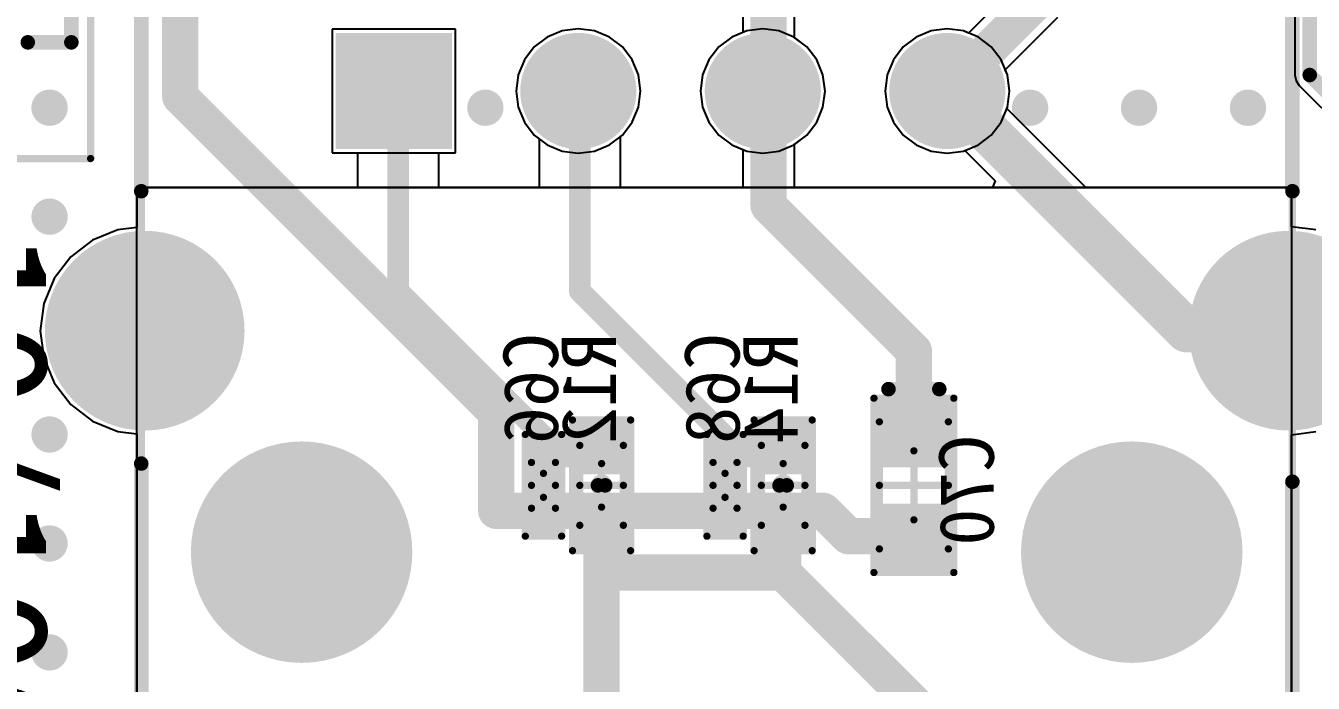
# Model space of a CAD drawing. Header units: millimetres. Extents: x 15 to 120, y 22 to 104.
# Drawn here: x 92.67 to 110.4, y 34.07 to 43.13 of the extents above; entities that cross this region are included whole.
import ezdxf

# ---------------------------------------------------------------- set-up
doc = ezdxf.new("R2010")
doc.units = ezdxf.units.MM
for name, color, linetype in [('BottomLayer', 5, 'Continuous'), ('BottomOverlay', 54, 'Continuous'), ('BottomPaste', 16, 'Continuous'), ('BottomSolder', 6, 'Continuous'), ('Mechanical13', 56, 'Continuous'), ('Mechanical15', 56, 'Continuous'), ('MultiLayer', 9, 'Continuous'), ('TopLayer', 1, 'Continuous'), ('TopOverlay', 2, 'Continuous'), ('TopSolder', 216, 'Continuous')]:
    doc.layers.add(name, color=color, linetype=linetype)

msp = doc.modelspace()

# ---------------------------------------------------------------- linework, layer by layer
at = {"layer": 'BottomLayer'}
for p, q in [((102.5431401, 43.27217406), (102.5431401, 43.03532921999999)), ((103.2568547, 42.96616756), (103.2568547, 43.41998936)), ((98.59000094, 43.0799748), (96.89000433999999, 43.0799748)), ((96.89000433999999, 43.0799748), (96.89000433999999, 41.3799782)), ((98.59000094, 41.3799782), (98.59000094, 43.0799748)), ((100.28000264, 43.08731032), (100.05810824, 43.05809778)), ((100.50189704, 43.05809778), (100.28000264, 43.08731032)), ((105.36000264, 43.08731032), (105.13810824, 43.05809778)), ((105.58189704, 43.05809778), (105.36000264, 43.08731032)), ((99.851337, 42.97244898), (99.67377576, 42.83620338)), ((100.05810824, 43.05809778), (99.851337, 42.97244898)), ((100.70866828, 42.97244898), (100.50189704, 43.05809778)), ((100.88622952, 42.83620338), (100.70866828, 42.97244898)), ((102.391337, 42.97244898), (102.21377576, 42.83620338)), ((102.5431401, 43.03532921999999), (102.391337, 42.97244898)), ((103.42622952, 42.83620338), (103.2568547, 42.96616756)), ((104.931337, 42.97244898), (104.75377576, 42.83620338)), ((105.13810824, 43.05809778), (104.931337, 42.97244898)), ((105.78866828, 42.97244898), (105.58189704, 43.05809778)), ((105.96622952, 42.83620338), (105.78866828, 42.97244898)), ((99.67377576, 42.83620338), (99.53753015999999, 42.65864467999999)), ((101.02247512, 42.65864467999999), (100.88622952, 42.83620338)), ((102.21377576, 42.83620338), (102.07753016, 42.65864467999999)), ((103.56247512, 42.65864467999999), (103.42622952, 42.83620338)), ((104.75377576, 42.83620338), (104.61753016, 42.65864467999999)), ((106.10247512, 42.65864467999999), (105.96622952, 42.83620338)), ((99.53753015999999, 42.65864467999999), (99.45188135999999, 42.4518709)), ((101.10812392, 42.4518709), (101.02247512, 42.65864467999999)), ((102.07753016, 42.65864467999999), (101.99188136, 42.4518709)), ((103.64812392, 42.4518709), (103.56247512, 42.65864467999999)), ((104.61753016, 42.65864467999999), (104.53188136, 42.4518709)), ((106.18812392, 42.4518709), (106.10247512, 42.65864467999999)), ((99.45188135999999, 42.4518709), (99.42266882, 42.2299765)), ((101.13733646, 42.2299765), (101.10812392, 42.4518709)), ((101.99188136, 42.4518709), (101.96266882, 42.2299765)), ((103.67733646, 42.2299765), (103.64812392, 42.4518709)), ((104.53188136, 42.4518709), (104.50266882, 42.2299765)), ((106.21733646, 42.2299765), (106.18812392, 42.4518709)), ((99.42266882, 42.2299765), (99.45188135999999, 42.0080821)), ((101.10812392, 42.0080821), (101.13733646, 42.2299765)), ((101.96266882, 42.2299765), (101.99188136, 42.0080821)), ((103.64812392, 42.0080821), (103.67733646, 42.2299765)), ((104.50266882, 42.2299765), (104.53188136, 42.0080821)), ((106.18812392, 42.0080821), (106.21733646, 42.2299765)), ((99.45188135999999, 42.0080821), (99.53753015999999, 41.80130832)), ((101.02247512, 41.80130832), (101.10812392, 42.0080821)), ((101.99188136, 42.0080821), (102.07753016, 41.80130832)), ((103.56247512, 41.80130832), (103.64812392, 42.0080821)), ((104.53188136, 42.0080821), (104.61753016, 41.80130832)), ((106.17949808, 41.98725664), (106.18812392, 42.0080821)), ((107.2667527, 40.90000202), (106.17949808, 41.98725664)), ((99.53753015999999, 41.80130832), (99.67377576, 41.62374962)), ((100.88622952, 41.62374962), (101.02247512, 41.80130832)), ((102.07753016, 41.80130832), (102.21377576, 41.62374962)), ((103.42622952, 41.62374962), (103.56247512, 41.80130832)), ((104.61753016, 41.80130832), (104.75377576, 41.62374962)), ((99.67377576, 41.62374962), (99.73923409999999, 41.57352112)), ((99.73923409999999, 41.57352112), (99.73923409999999, 40.90000202)), ((100.86078126, 41.6042221), (100.88622952, 41.62374962)), ((100.86078126, 40.90000202), (100.86078126, 41.6042221)), ((102.21377576, 41.62374962), (102.391337, 41.48750402)), ((102.391337, 41.48750402), (102.5431401, 41.42462378)), ((103.2568547, 41.49378544), (103.42622952, 41.62374962)), ((103.2568547, 40.90000202), (103.2568547, 41.49378544)), ((104.75377576, 41.62374962), (104.931337, 41.48750402)), ((104.931337, 41.48750402), (105.13810824, 41.40185521999999)), ((96.89000433999999, 41.3799782), (97.23923402, 41.3799782)), ((97.23923402, 41.3799782), (97.23923402, 40.90000202)), ((98.36078117999999, 40.90000202), (98.36078117999999, 41.3799782)), ((98.36078117999999, 41.3799782), (98.59000094, 41.3799782)), ((102.5431401, 41.42462378), (102.5431401, 40.90000202)), ((105.13810824, 41.40185521999999), (105.36000264, 41.37264268)), ((105.36000264, 41.37264268), (105.58189704, 41.40185521999999)), ((105.58189704, 41.40185521999999), (105.60273266, 41.41048614)), ((105.60273266, 41.41048614), (106.02082936, 40.99239198)), ((106.02082936, 40.99239198), (105.98255918, 40.90000202)), ((97.23923402, 40.90000202), (94.19999956, 40.90000202)), ((94.19999956, 40.90000202), (94.19999956, 40.3527895)), ((99.73923409999999, 40.90000202), (98.36078117999999, 40.90000202)), ((102.5431401, 40.90000202), (100.86078126, 40.90000202)), ((105.98255918, 40.90000202), (103.2568547, 40.90000202)), ((110.10000078, 40.90000202), (107.2667527, 40.90000202)), ((110.10000078, 40.36200716), (110.10000078, 40.90000202)), ((93.93800363999999, 40.31829884), (93.59135459999999, 40.17471264)), ((94.19999956, 40.3527895), (93.93800363999999, 40.31829884)), ((110.43200164, 40.31829884), (110.10000078, 40.36200716)), ((93.59135459999999, 40.17471264), (93.29368183999999, 39.94629806)), ((93.29368183999999, 39.94629806), (93.06526726, 39.6486253)), ((93.06526726, 39.6486253), (92.92168106, 39.30197626)), ((92.92168106, 39.30197626), (92.87270731999999, 38.92997802)), ((92.87270731999999, 38.92997802), (92.92168106, 38.55797978)), ((92.92168106, 38.55797978), (93.06526726, 38.21133074)), ((93.06526726, 38.21133074), (93.29368183999999, 37.91365798)), ((93.29368183999999, 37.91365798), (93.59135459999999, 37.6852434)), ((93.59135459999999, 37.6852434), (93.93800363999999, 37.5416572)), ((93.93800363999999, 37.5416572), (94.19999956, 37.50716654)), ((94.19999956, 37.50716654), (94.19999956, 25.40391922)), ((110.10000078, 37.49794888), (110.43200164, 37.5416572)), ((110.10000078, 25.40391922), (110.10000078, 37.49794888))]:
    msp.add_line(p, q, dxfattribs=at)
for points, const_width in [([(102.8999974, 42.2299765), (102.8999974, 43.41998936)], 0.499999), ([(97.74000772, 42.22997904), (97.8000076, 42.16997916)], 0.2999994), ([(100.28000772, 42.22997904), (100.30000768, 42.20997908)], 0.2999994), ([(102.8999974, 40.65000506), (102.8999974, 42.2299765)], 0.499999), ([(105.36000772, 42.22997904), (108.66002652, 38.92996024)], 0.5999987999999999), ([(97.8000076, 39.47499344), (97.8000076, 42.16997916)], 0.2999994), ([(100.30000768, 39.47499598), (100.30000768, 42.20997908)], 0.2999994), ([(102.8999974, 40.65000506), (104.89999848, 38.65000398)], 0.499999), ([(97.8000076, 39.47499344), (99.80000867999999, 37.47499235999999)], 0.2999994), ([(100.30000768, 39.47499598), (102.30000876, 37.4749949)], 0.2999994), ([(109.79999884, 39.30000013999999), (110.0600034, 39.30000013999999)], 0.499999), ([(109.79999884, 39.30000013999999), (110.11501218, 38.98498679999999)], 0.499999), ([(110.0600034, 39.30000013999999), (113.6500013, 39.30000013999999)], 0.499999), ([(108.66002652, 38.92996024), (110.06002372, 38.92996024)], 0.5999987999999999), ([(110.11501218, 38.98498679999999), (110.69999704, 38.40000194)], 0.499999), ([(104.89999848, 37.49999866), (104.89999848, 38.65000398)], 0.499999), ([(99.80000867999999, 37.14999936), (99.80000867999999, 37.47499235999999)], 0.2999994), ([(102.30000876, 37.14999936), (102.30000876, 37.4749949)], 0.2999994), ([(104.89999848, 37.39999886), (104.89999848, 37.49999866)], 0.499999), ([(99.80000867999999, 37.14999936), (99.95001092, 37.30000159999999)], 0.2999994), ([(99.95001092, 37.30000159999999), (100.600002, 37.30000159999999)], 0.499999), ([(102.30000876, 37.14999936), (102.450011, 37.30000159999999)], 0.2999994), ([(102.450011, 37.30000159999999), (103.10000208, 37.30000159999999)], 0.499999), ([(99.15002776, 36.44997536), (99.80000867999999, 36.44997536)], 0.2999994), ([(101.60000254, 36.44997536), (102.30000876, 36.44997536)], 0.2999994), ([(100.600002, 35.59999991999999), (100.600002, 36.24998084)], 0.499999), ([(103.10000208, 35.59999991999999), (103.10000208, 36.24998084)], 0.499999), ([(104.00000282, 36.10000146), (104.64998374, 36.10000146)], 0.499999), ([(100.600002, 35.59999991999999), (103.10000208, 35.59999991999999)], 0.499999), ([(103.10000208, 35.59999991999999), (106.20002636, 32.49997564)], 0.499999)]:
    msp.add_lwpolyline(points, dxfattribs=dict(at, const_width=const_width))
for points, const_width in [([(99.90500465999999, 42.2299765, 1), (100.65500062, 42.2299765, 1)], 0.7499985), ([(102.44500466, 42.2299765, 1), (103.19500062, 42.2299765, 1)], 0.7499985), ([(104.98500466, 42.2299765, 1), (105.73500062, 42.2299765, 1)], 0.7499985), ([(97.66500914, 42.22997904, 1), (97.8150063, 42.22997904, 1)], 0.1499997), ([(100.20500914, 42.22997904, 1), (100.3550063, 42.22997904, 1)], 0.1499997), ([(102.77499892, 42.2299765, 1), (103.02499588, 42.2299765, 1)], 0.2499995), ([(102.77499892, 42.2299765, 1), (103.02499588, 42.2299765, 1)], 0.2499995), ([(105.21000802, 42.22997904, 1), (105.51000742, 42.22997904, 1)], 0.2999994), ([(92.874973, 41.99998712, 1), (93.12496996, 41.99998712, 1)], 0.2499995), ([(97.72500901999999, 42.16997916, 1), (97.87500618, 42.16997916, 1)], 0.1499997), ([(97.72500901999999, 42.16997916, 1), (97.87500618, 42.16997916, 1)], 0.1499997), ([(98.87497116, 41.99998712, 1), (99.12496811999999, 41.99998712, 1)], 0.2499995), ([(100.2250091, 42.20997908, 1), (100.37500626, 42.20997908, 1)], 0.1499997), ([(100.2250091, 42.20997908, 1), (100.37500626, 42.20997908, 1)], 0.1499997), ([(106.37496886, 41.99998712, 1), (106.62496582, 41.99998712, 1)], 0.2499995), ([(107.8749684, 41.99998712, 1), (108.12496536, 41.99998712, 1)], 0.2499995), ([(109.37496794, 41.99998712, 1), (109.6249649, 41.99998712, 1)], 0.2499995), ([(102.77499892, 40.65000506, 1), (103.02499588, 40.65000506, 1)], 0.2499995), ([(102.77499892, 40.65000506, 1), (103.02499588, 40.65000506, 1)], 0.2499995), ([(92.874973, 40.49998758, 1), (93.12496996, 40.49998758, 1)], 0.2499995), ([(93.6475013, 38.92997802, 1), (94.97250246, 38.92997802, 1)], 1.32499862), ([(109.39750282, 38.92997802, 1), (110.72250398, 38.92997802, 1)], 1.32499862), ([(97.72500901999999, 39.47499344, 1), (97.87500618, 39.47499344, 1)], 0.1499997), ([(97.72500901999999, 39.47499344, 1), (97.87500618, 39.47499344, 1)], 0.1499997), ([(100.2250091, 39.47499598, 1), (100.37500626, 39.47499598, 1)], 0.1499997), ([(100.2250091, 39.47499598, 1), (100.37500626, 39.47499598, 1)], 0.1499997), ([(109.67500036, 39.30000013999999, 1), (109.92499732, 39.30000013999999, 1)], 0.2499995), ([(109.67500036, 39.30000013999999, 1), (109.92499732, 39.30000013999999, 1)], 0.2499995), ([(109.93500492, 39.30000013999999, 1), (110.18500188, 39.30000013999999, 1)], 0.2499995), ([(109.93500492, 39.30000013999999, 1), (110.18500188, 39.30000013999999, 1)], 0.2499995), ([(108.51002682, 38.92996024, 1), (108.81002622, 38.92996024, 1)], 0.2999994), ([(108.51002682, 38.92996024, 1), (108.81002622, 38.92996024, 1)], 0.2999994), ([(109.91002402, 38.92996024, 1), (110.21002342, 38.92996024, 1)], 0.2999994), ([(109.9900137, 38.98498679999999, 1), (110.24001066, 38.98498679999999, 1)], 0.2499995), ([(109.9900137, 38.98498679999999, 1), (110.24001066, 38.98498679999999, 1)], 0.2499995), ([(104.775, 38.65000398, 1), (105.02499696, 38.65000398, 1)], 0.2499995), ([(104.775, 38.65000398, 1), (105.02499696, 38.65000398, 1)], 0.2499995), ([(92.874973, 37.4999885, 1), (93.12496996, 37.4999885, 1)], 0.2499995), ([(99.72501009999999, 37.47499235999999, 1), (99.87500725999999, 37.47499235999999, 1)], 0.1499997), ([(99.72501009999999, 37.47499235999999, 1), (99.87500725999999, 37.47499235999999, 1)], 0.1499997), ([(102.22501018, 37.4749949, 1), (102.37500734, 37.4749949, 1)], 0.1499997), ([(102.22501018, 37.4749949, 1), (102.37500734, 37.4749949, 1)], 0.1499997), ([(104.775, 37.49999866, 1), (105.02499696, 37.49999866, 1)], 0.2499995), ([(104.775, 37.49999866, 1), (105.02499696, 37.49999866, 1)], 0.2499995), ([(104.775, 37.39999886, 1), (105.02499696, 37.39999886, 1)], 0.2499995), ([(99.82501244, 37.30000159999999, 1), (100.0750094, 37.30000159999999, 1)], 0.2499995), ([(99.87501234, 37.30000159999999, 1), (100.0250095, 37.30000159999999, 1)], 0.1499997), ([(100.47500352, 37.30000159999999, 1), (100.72500048, 37.30000159999999, 1)], 0.2499995), ([(102.32501252, 37.30000159999999, 1), (102.57500948, 37.30000159999999, 1)], 0.2499995), ([(102.37501242, 37.30000159999999, 1), (102.52500958, 37.30000159999999, 1)], 0.1499997), ([(102.9750036, 37.30000159999999, 1), (103.22500056, 37.30000159999999, 1)], 0.2499995), ([(95.73250347999999, 35.8799765, 1), (97.20750179999999, 35.8799765, 1)], 1.47499832), ([(99.72501009999999, 37.14999936, 1), (99.87500725999999, 37.14999936, 1)], 0.1499997), ([(99.72501009999999, 37.14999936, 1), (99.87500725999999, 37.14999936, 1)], 0.1499997), ([(102.22501018, 37.14999936, 1), (102.37500734, 37.14999936, 1)], 0.1499997), ([(102.22501018, 37.14999936, 1), (102.37500734, 37.14999936, 1)], 0.1499997), ([(107.16250348, 35.8799765, 1), (108.6375018, 35.8799765, 1)], 1.47499832), ([(99.02502928, 36.44997536, 1), (99.27502623999999, 36.44997536, 1)], 0.2499995), ([(101.47500406, 36.44997536, 1), (101.72500102, 36.44997536, 1)], 0.2499995), ([(99.07502918, 36.44997536, 1), (99.22502634, 36.44997536, 1)], 0.1499997), ([(99.72501009999999, 36.44997536, 1), (99.87500725999999, 36.44997536, 1)], 0.1499997), ([(101.52500396, 36.44997536, 1), (101.67500112, 36.44997536, 1)], 0.1499997), ([(102.22501018, 36.44997536, 1), (102.37500734, 36.44997536, 1)], 0.1499997), ([(100.47500352, 36.24998084, 1), (100.72500048, 36.24998084, 1)], 0.2499995), ([(102.9750036, 36.24998084, 1), (103.22500056, 36.24998084, 1)], 0.2499995), ([(103.87500434, 36.10000146, 1), (104.1250013, 36.10000146, 1)], 0.2499995), ([(103.87500434, 36.10000146, 1), (104.1250013, 36.10000146, 1)], 0.2499995), ([(104.52498526, 36.10000146, 1), (104.77498222, 36.10000146, 1)], 0.2499995), ([(92.874973, 35.99998896, 1), (93.12496996, 35.99998896, 1)], 0.2499995), ([(100.47500352, 35.59999991999999, 1), (100.72500048, 35.59999991999999, 1)], 0.2499995), ([(100.47500352, 35.59999991999999, 1), (100.72500048, 35.59999991999999, 1)], 0.2499995), ([(100.47500352, 35.59999991999999, 1), (100.72500048, 35.59999991999999, 1)], 0.2499995), ([(102.9750036, 35.59999991999999, 1), (103.22500056, 35.59999991999999, 1)], 0.2499995), ([(102.9750036, 35.59999991999999, 1), (103.22500056, 35.59999991999999, 1)], 0.2499995), ([(102.9750036, 35.59999991999999, 1), (103.22500056, 35.59999991999999, 1)], 0.2499995), ([(102.9750036, 35.59999991999999, 1), (103.22500056, 35.59999991999999, 1)], 0.2499995), ([(92.874973, 34.49998942, 1), (93.12496996, 34.49998942, 1)], 0.2499995)]:
    msp.add_lwpolyline(points, format="xyb", close=True, dxfattribs=dict(at, const_width=const_width))
for points in [[(98.49000113999999, 42.979975), (96.99000414, 42.979975), (98.49000113999999, 41.479978), (96.99000414, 41.479978)], [(105.34999758, 37.89999786), (104.44999938, 37.89999786), (105.34999758, 37.09999946), (104.44999938, 37.09999946)], [(100.3000026, 37.0000022), (100.9000014, 37.0000022), (100.3000026, 37.600001), (100.9000014, 37.600001)], [(102.80000268, 37.0000022), (103.40000148, 37.0000022), (102.80000268, 37.600001), (103.40000148, 37.600001)], [(99.95000838, 37.39999886), (99.65000898, 37.39999886), (99.95000838, 36.89999986), (99.65000898, 36.89999986)], [(102.45000846, 37.39999886), (102.15000906, 37.39999886), (102.45000846, 36.89999986), (102.15000906, 36.89999986)], [(99.95000838, 36.69997486), (99.65000898, 36.69997486), (99.95000838, 36.19997586), (99.65000898, 36.19997586)], [(102.45000846, 36.69997486), (102.15000906, 36.69997486), (102.45000846, 36.19997586), (102.15000906, 36.19997586)], [(100.3000026, 36.00000166), (100.9000014, 36.00000166), (100.3000026, 36.60000046), (100.9000014, 36.60000046)], [(102.80000268, 36.00000166), (103.40000148, 36.00000166), (102.80000268, 36.60000046), (103.40000148, 36.60000046)], [(105.34999758, 36.49999812), (104.44999938, 36.49999812), (105.34999758, 35.69999972), (104.44999938, 35.69999972)]]:
    msp.add_solid(points, dxfattribs=at)
at = {"layer": 'BottomOverlay', "const_width": 0.1999996}
msp.add_lwpolyline([(104.54999918, 38.12506472), (105.25000032, 38.12506472)], dxfattribs=at)
at = {"layer": 'BottomOverlay'}
for points, const_width in [([(104.49999928, 38.12506472, 1), (104.59999908, 38.12506472, 1)], 0.0999998), ([(105.20000042, 38.12506472, 1), (105.30000022, 38.12506472, 1)], 0.0999998), ([(100.6500019, 36.80000006, 1), (100.5500021, 36.80000006, 1)], 0.1999996), ([(100.5000022, 36.80000006, 1), (100.600002, 36.80000006, 1)], 0.0999998), ([(100.600002, 36.80000006, 1), (100.7000018, 36.80000006, 1)], 0.0999998), ([(103.15000198, 36.80000006, 1), (103.05000218, 36.80000006, 1)], 0.1999996), ([(103.00000228, 36.80000006, 1), (103.10000208, 36.80000006, 1)], 0.0999998), ([(103.10000208, 36.80000006, 1), (103.20000188, 36.80000006, 1)], 0.0999998)]:
    msp.add_lwpolyline(points, format="xyb", close=True, dxfattribs=dict(at, const_width=const_width))
at = {"layer": 'BottomPaste'}
for points in [[(105.34999758, 37.89999786), (104.44999938, 37.89999786), (105.34999758, 37.09999946), (104.44999938, 37.09999946)], [(105.34999758, 37.89999786), (104.44999938, 37.89999786), (105.34999758, 37.09999946), (104.44999938, 37.09999946)], [(100.3000026, 37.0000022), (100.9000014, 37.0000022), (100.3000026, 37.600001), (100.9000014, 37.600001)], [(100.3000026, 37.0000022), (100.9000014, 37.0000022), (100.3000026, 37.600001), (100.9000014, 37.600001)], [(102.80000268, 37.0000022), (103.40000148, 37.0000022), (102.80000268, 37.600001), (103.40000148, 37.600001)], [(102.80000268, 37.0000022), (103.40000148, 37.0000022), (102.80000268, 37.600001), (103.40000148, 37.600001)], [(99.95000838, 37.39999886), (99.65000898, 37.39999886), (99.95000838, 36.89999986), (99.65000898, 36.89999986)], [(99.95000838, 37.39999886), (99.65000898, 37.39999886), (99.95000838, 36.89999986), (99.65000898, 36.89999986)], [(102.45000846, 37.39999886), (102.15000906, 37.39999886), (102.45000846, 36.89999986), (102.15000906, 36.89999986)], [(102.45000846, 37.39999886), (102.15000906, 37.39999886), (102.45000846, 36.89999986), (102.15000906, 36.89999986)], [(99.95000838, 36.69997486), (99.65000898, 36.69997486), (99.95000838, 36.19997586), (99.65000898, 36.19997586)], [(99.95000838, 36.69997486), (99.65000898, 36.69997486), (99.95000838, 36.19997586), (99.65000898, 36.19997586)], [(102.45000846, 36.69997486), (102.15000906, 36.69997486), (102.45000846, 36.19997586), (102.15000906, 36.19997586)], [(102.45000846, 36.69997486), (102.15000906, 36.69997486), (102.45000846, 36.19997586), (102.15000906, 36.19997586)], [(100.3000026, 36.00000166), (100.9000014, 36.00000166), (100.3000026, 36.60000046), (100.9000014, 36.60000046)], [(100.3000026, 36.00000166), (100.9000014, 36.00000166), (100.3000026, 36.60000046), (100.9000014, 36.60000046)], [(102.80000268, 36.00000166), (103.40000148, 36.00000166), (102.80000268, 36.60000046), (103.40000148, 36.60000046)], [(102.80000268, 36.00000166), (103.40000148, 36.00000166), (102.80000268, 36.60000046), (103.40000148, 36.60000046)], [(105.34999758, 36.49999812), (104.44999938, 36.49999812), (105.34999758, 35.69999972), (104.44999938, 35.69999972)], [(105.34999758, 36.49999812), (104.44999938, 36.49999812), (105.34999758, 35.69999972), (104.44999938, 35.69999972)]]:
    msp.add_solid(points, dxfattribs=at)
at = {"layer": 'BottomSolder'}
for points, const_width in [([(99.88000344, 42.2299765, 1), (100.68000184, 42.2299765, 1)], 0.7999984), ([(99.88000344, 42.2299765, 1), (100.68000184, 42.2299765, 1)], 0.7999984), ([(102.42000344, 42.2299765, 1), (103.22000184, 42.2299765, 1)], 0.7999984), ([(102.42000344, 42.2299765, 1), (103.22000184, 42.2299765, 1)], 0.7999984), ([(104.96000344, 42.2299765, 1), (105.76000184, 42.2299765, 1)], 0.7999984), ([(104.96000344, 42.2299765, 1), (105.76000184, 42.2299765, 1)], 0.7999984), ([(93.62250261999999, 38.92997802, 1), (94.99750114, 38.92997802, 1)], 1.37499852), ([(93.62250261999999, 38.92997802, 1), (94.99750114, 38.92997802, 1)], 1.37499852), ([(109.37250414, 38.92997802, 1), (110.74750266, 38.92997802, 1)], 1.37499852), ([(109.37250414, 38.92997802, 1), (110.74750266, 38.92997802, 1)], 1.37499852), ([(95.70750226, 35.8799765, 1), (97.23250302, 35.8799765, 1)], 1.52499822), ([(95.70750226, 35.8799765, 1), (97.23250302, 35.8799765, 1)], 1.52499822), ([(107.13750226, 35.8799765, 1), (108.66250302, 35.8799765, 1)], 1.52499822), ([(107.13750226, 35.8799765, 1), (108.66250302, 35.8799765, 1)], 1.52499822)]:
    msp.add_lwpolyline(points, format="xyb", close=True, dxfattribs=dict(at, const_width=const_width))
for points in [[(98.54000103999999, 43.0299749), (96.94000424, 43.0299749), (98.54000103999999, 41.4299781), (96.94000424, 41.4299781)], [(98.54000103999999, 43.0299749), (96.94000424, 43.0299749), (98.54000103999999, 41.4299781), (96.94000424, 41.4299781)], [(105.39999748, 37.94999776), (104.39999948, 37.94999776), (105.39999748, 37.04999956), (104.39999948, 37.04999956)], [(105.39999748, 37.94999776), (104.39999948, 37.94999776), (105.39999748, 37.04999956), (104.39999948, 37.04999956)], [(100.2500027, 36.9500023), (100.9500013, 36.9500023), (100.2500027, 37.65000089999999), (100.9500013, 37.65000089999999)], [(100.2500027, 36.9500023), (100.9500013, 36.9500023), (100.2500027, 37.65000089999999), (100.9500013, 37.65000089999999)], [(102.75000278, 36.9500023), (103.45000138, 36.9500023), (102.75000278, 37.65000089999999), (103.45000138, 37.65000089999999)], [(102.75000278, 36.9500023), (103.45000138, 36.9500023), (102.75000278, 37.65000089999999), (103.45000138, 37.65000089999999)], [(100.00000828, 37.44999876), (99.60000907999999, 37.44999876), (100.00000828, 36.84999996), (99.60000907999999, 36.84999996)], [(100.00000828, 37.44999876), (99.60000907999999, 37.44999876), (100.00000828, 36.84999996), (99.60000907999999, 36.84999996)], [(102.50000836, 37.44999876), (102.10000916, 37.44999876), (102.50000836, 36.84999996), (102.10000916, 36.84999996)], [(102.50000836, 37.44999876), (102.10000916, 37.44999876), (102.50000836, 36.84999996), (102.10000916, 36.84999996)], [(100.00000828, 36.74997476), (99.60000907999999, 36.74997476), (100.00000828, 36.14997596), (99.60000907999999, 36.14997596)], [(100.00000828, 36.74997476), (99.60000907999999, 36.74997476), (100.00000828, 36.14997596), (99.60000907999999, 36.14997596)], [(102.50000836, 36.74997476), (102.10000916, 36.74997476), (102.50000836, 36.14997596), (102.10000916, 36.14997596)], [(102.50000836, 36.74997476), (102.10000916, 36.74997476), (102.50000836, 36.14997596), (102.10000916, 36.14997596)], [(100.2500027, 35.95000176), (100.9500013, 35.95000176), (100.2500027, 36.65000036), (100.9500013, 36.65000036)], [(100.2500027, 35.95000176), (100.9500013, 35.95000176), (100.2500027, 36.65000036), (100.9500013, 36.65000036)], [(102.75000278, 35.95000176), (103.45000138, 35.95000176), (102.75000278, 36.65000036), (103.45000138, 36.65000036)], [(102.75000278, 35.95000176), (103.45000138, 35.95000176), (102.75000278, 36.65000036), (103.45000138, 36.65000036)], [(105.39999748, 36.54999802), (104.39999948, 36.54999802), (105.39999748, 35.64999982), (104.39999948, 35.64999982)], [(105.39999748, 36.54999802), (104.39999948, 36.54999802), (105.39999748, 35.64999982), (104.39999948, 35.64999982)]]:
    msp.add_solid(points, dxfattribs=at)
at = {"layer": 'Mechanical13', "const_width": 0.0999998}
for points in [[(94.26222702, 25.07997524), (94.26222702, 47.46997618)], [(110.11182702, 25.07997524), (110.11182702, 47.46997618)], [(104.42499816, 35.924998), (104.42499816, 37.67499958)], [(104.42499816, 37.67499958), (105.3749988, 37.67499958)], [(105.3749988, 35.924998), (105.3749988, 37.67499958)], [(100.3000026, 36.25000116), (100.3000026, 37.3500015)], [(100.3000026, 37.3500015), (100.9000014, 37.3500015)], [(100.9000014, 36.25000116), (100.9000014, 37.3500015)], [(102.80000268, 36.25000116), (102.80000268, 37.3500015)], [(102.80000268, 37.3500015), (103.40000148, 37.3500015)], [(103.40000148, 36.25000116), (103.40000148, 37.3500015)], [(99.63501027999999, 37.11499816), (99.96500707999999, 37.11499816)], [(99.63501027999999, 36.48497656), (99.63501027999999, 37.11499816)], [(99.96500707999999, 36.48497656), (99.96500707999999, 37.11499816)], [(102.13501036, 37.11499816), (102.46500716, 37.11499816)], [(102.13501036, 36.48497656), (102.13501036, 37.11499816)], [(102.46500716, 36.48497656), (102.46500716, 37.11499816)], [(99.63501027999999, 36.48497656), (99.96500707999999, 36.48497656)], [(102.13501036, 36.48497656), (102.46500716, 36.48497656)], [(100.3000026, 36.25000116), (100.9000014, 36.25000116)], [(102.80000268, 36.25000116), (103.40000148, 36.25000116)], [(104.42499816, 35.924998), (105.3749988, 35.924998)]]:
    msp.add_lwpolyline(points, dxfattribs=at)
at = {"layer": 'Mechanical13', "const_width": 0.0499999}
for points in [[(104.39999948, 37.67499958, 1), (104.44999684, 37.67499958, 1)], [(104.39999948, 37.67499958, 1), (104.44999684, 37.67499958, 1)], [(105.35000012, 37.67499958, 1), (105.39999748, 37.67499958, 1)], [(105.35000012, 37.67499958, 1), (105.39999748, 37.67499958, 1)], [(100.27500392, 37.3500015, 1), (100.32500128, 37.3500015, 1)], [(100.27500392, 37.3500015, 1), (100.32500128, 37.3500015, 1)], [(100.87500272, 37.3500015, 1), (100.92500008, 37.3500015, 1)], [(100.87500272, 37.3500015, 1), (100.92500008, 37.3500015, 1)], [(102.775004, 37.3500015, 1), (102.82500136, 37.3500015, 1)], [(102.775004, 37.3500015, 1), (102.82500136, 37.3500015, 1)], [(103.3750028, 37.3500015, 1), (103.42500016, 37.3500015, 1)], [(103.3750028, 37.3500015, 1), (103.42500016, 37.3500015, 1)], [(99.61001159999999, 37.11499816, 1), (99.66000896, 37.11499816, 1)], [(99.61001159999999, 37.11499816, 1), (99.66000896, 37.11499816, 1)], [(99.9400084, 37.11499816, 1), (99.99000575999999, 37.11499816, 1)], [(99.9400084, 37.11499816, 1), (99.99000575999999, 37.11499816, 1)], [(102.11001168, 37.11499816, 1), (102.16000904, 37.11499816, 1)], [(102.11001168, 37.11499816, 1), (102.16000904, 37.11499816, 1)], [(102.44000848, 37.11499816, 1), (102.49000584, 37.11499816, 1)], [(102.44000848, 37.11499816, 1), (102.49000584, 37.11499816, 1)], [(99.61001159999999, 36.48497656, 1), (99.66000896, 36.48497656, 1)], [(99.61001159999999, 36.48497656, 1), (99.66000896, 36.48497656, 1)], [(99.9400084, 36.48497656, 1), (99.99000575999999, 36.48497656, 1)], [(99.9400084, 36.48497656, 1), (99.99000575999999, 36.48497656, 1)], [(102.11001168, 36.48497656, 1), (102.16000904, 36.48497656, 1)], [(102.11001168, 36.48497656, 1), (102.16000904, 36.48497656, 1)], [(102.44000848, 36.48497656, 1), (102.49000584, 36.48497656, 1)], [(102.44000848, 36.48497656, 1), (102.49000584, 36.48497656, 1)], [(100.27500392, 36.25000116, 1), (100.32500128, 36.25000116, 1)], [(100.27500392, 36.25000116, 1), (100.32500128, 36.25000116, 1)], [(100.87500272, 36.25000116, 1), (100.92500008, 36.25000116, 1)], [(100.87500272, 36.25000116, 1), (100.92500008, 36.25000116, 1)], [(102.775004, 36.25000116, 1), (102.82500136, 36.25000116, 1)], [(102.775004, 36.25000116, 1), (102.82500136, 36.25000116, 1)], [(103.3750028, 36.25000116, 1), (103.42500016, 36.25000116, 1)], [(103.3750028, 36.25000116, 1), (103.42500016, 36.25000116, 1)], [(104.39999948, 35.924998, 1), (104.44999684, 35.924998, 1)], [(104.39999948, 35.924998, 1), (104.44999684, 35.924998, 1)], [(105.35000012, 35.924998, 1), (105.39999748, 35.924998, 1)], [(105.35000012, 35.924998, 1), (105.39999748, 35.924998, 1)]]:
    msp.add_lwpolyline(points, format="xyb", close=True, dxfattribs=at)
at = {"layer": 'Mechanical15', "const_width": 0.0999998}
for points in [[(93.56499955999999, 41.30000122), (93.56499955999999, 50.70000274)], [(89.36500034, 41.30000122), (93.56499955999999, 41.30000122)], [(104.34999958, 35.59999991999999), (104.34999958, 37.99999766)], [(104.34999958, 37.99999766), (105.44999992, 37.99999766)], [(105.44999992, 35.59999991999999), (105.44999992, 37.99999766)], [(100.20000026, 35.90000186), (100.20000026, 37.7000008)], [(100.20000026, 37.7000008), (101.0000012, 37.7000008)], [(101.0000012, 35.90000186), (101.0000012, 37.7000008)], [(102.70000034, 35.90000186), (102.70000034, 37.7000008)], [(102.70000034, 37.7000008), (103.50000128, 37.7000008)], [(103.50000128, 35.90000186), (103.50000128, 37.7000008)], [(99.55002187999999, 37.50001135999999), (100.04999548, 37.50001135999999)], [(99.55002187999999, 36.10001416), (99.55002187999999, 37.50001135999999)], [(100.04999548, 36.10001416), (100.04999548, 37.50001135999999)], [(102.05002196, 37.50001135999999), (102.54999556, 37.50001135999999)], [(102.05002196, 36.10001416), (102.05002196, 37.50001135999999)], [(102.54999556, 36.10001416), (102.54999556, 37.50001135999999)], [(104.89999848, 36.32499974), (104.89999848, 37.27499784)], [(100.600002, 36.50000066), (100.600002, 37.100002)], [(103.10000208, 36.50000066), (103.10000208, 37.100002)], [(99.80000867999999, 36.63498896), (99.80000867999999, 36.96498576)], [(102.30000876, 36.63498896), (102.30000876, 36.96498576)], [(99.63501027999999, 36.79998736), (99.96500707999999, 36.79998736)], [(100.3000026, 36.80000006), (100.9000014, 36.80000006)], [(102.13501036, 36.79998736), (102.46500716, 36.79998736)], [(102.80000268, 36.80000006), (103.40000148, 36.80000006)], [(104.42499816, 36.79999752), (105.3749988, 36.79999752)], [(99.55002187999999, 36.10001416), (100.04999548, 36.10001416)], [(102.05002196, 36.10001416), (102.54999556, 36.10001416)], [(100.20000026, 35.90000186), (101.0000012, 35.90000186)], [(102.70000034, 35.90000186), (103.50000128, 35.90000186)], [(104.34999958, 35.59999991999999), (105.44999992, 35.59999991999999)]]:
    msp.add_lwpolyline(points, dxfattribs=at)
at = {"layer": 'Mechanical15', "const_width": 0.0499999}
for points in [[(93.54000088, 41.30000122, 1), (93.58999824, 41.30000122, 1)], [(93.54000088, 41.30000122, 1), (93.58999824, 41.30000122, 1)], [(104.3250009, 37.99999766, 1), (104.37499826, 37.99999766, 1)], [(104.3250009, 37.99999766, 1), (104.37499826, 37.99999766, 1)], [(105.42500124, 37.99999766, 1), (105.4749986, 37.99999766, 1)], [(105.42500124, 37.99999766, 1), (105.4749986, 37.99999766, 1)], [(100.17500158, 37.7000008, 1), (100.22499894, 37.7000008, 1)], [(100.17500158, 37.7000008, 1), (100.22499894, 37.7000008, 1)], [(100.97500252, 37.7000008, 1), (101.02499988, 37.7000008, 1)], [(100.97500252, 37.7000008, 1), (101.02499988, 37.7000008, 1)], [(102.67500166, 37.7000008, 1), (102.72499902, 37.7000008, 1)], [(102.67500166, 37.7000008, 1), (102.72499902, 37.7000008, 1)], [(103.4750026, 37.7000008, 1), (103.52499996, 37.7000008, 1)], [(103.4750026, 37.7000008, 1), (103.52499996, 37.7000008, 1)], [(99.52502319999999, 37.50001135999999, 1), (99.57502056, 37.50001135999999, 1)], [(99.52502319999999, 37.50001135999999, 1), (99.57502056, 37.50001135999999, 1)], [(100.0249968, 37.50001135999999, 1), (100.07499416, 37.50001135999999, 1)], [(100.0249968, 37.50001135999999, 1), (100.07499416, 37.50001135999999, 1)], [(102.02502328, 37.50001135999999, 1), (102.07502064, 37.50001135999999, 1)], [(102.02502328, 37.50001135999999, 1), (102.07502064, 37.50001135999999, 1)], [(102.52499688, 37.50001135999999, 1), (102.57499424, 37.50001135999999, 1)], [(102.52499688, 37.50001135999999, 1), (102.57499424, 37.50001135999999, 1)], [(104.8749998, 37.27499784, 1), (104.92499716, 37.27499784, 1)], [(100.57500332, 37.100002, 1), (100.62500068, 37.100002, 1)], [(103.0750034, 37.100002, 1), (103.12500076, 37.100002, 1)], [(99.77501, 36.96498576, 1), (99.82500736, 36.96498576, 1)], [(102.27501008, 36.96498576, 1), (102.32500744, 36.96498576, 1)], [(99.61001159999999, 36.79998736, 1), (99.66000896, 36.79998736, 1)], [(99.9400084, 36.79998736, 1), (99.99000575999999, 36.79998736, 1)], [(100.27500392, 36.80000006, 1), (100.32500128, 36.80000006, 1)], [(100.87500272, 36.80000006, 1), (100.92500008, 36.80000006, 1)], [(102.11001168, 36.79998736, 1), (102.16000904, 36.79998736, 1)], [(102.44000848, 36.79998736, 1), (102.49000584, 36.79998736, 1)], [(102.775004, 36.80000006, 1), (102.82500136, 36.80000006, 1)], [(103.3750028, 36.80000006, 1), (103.42500016, 36.80000006, 1)], [(104.39999948, 36.79999752, 1), (104.44999684, 36.79999752, 1)], [(105.35000012, 36.79999752, 1), (105.39999748, 36.79999752, 1)], [(99.77501, 36.63498896, 1), (99.82500736, 36.63498896, 1)], [(100.57500332, 36.50000066, 1), (100.62500068, 36.50000066, 1)], [(102.27501008, 36.63498896, 1), (102.32500744, 36.63498896, 1)], [(103.0750034, 36.50000066, 1), (103.12500076, 36.50000066, 1)], [(104.8749998, 36.32499974, 1), (104.92499716, 36.32499974, 1)], [(99.52502319999999, 36.10001416, 1), (99.57502056, 36.10001416, 1)], [(99.52502319999999, 36.10001416, 1), (99.57502056, 36.10001416, 1)], [(100.0249968, 36.10001416, 1), (100.07499416, 36.10001416, 1)], [(100.0249968, 36.10001416, 1), (100.07499416, 36.10001416, 1)], [(102.02502328, 36.10001416, 1), (102.07502064, 36.10001416, 1)], [(102.02502328, 36.10001416, 1), (102.07502064, 36.10001416, 1)], [(102.52499688, 36.10001416, 1), (102.57499424, 36.10001416, 1)], [(102.52499688, 36.10001416, 1), (102.57499424, 36.10001416, 1)], [(100.17500158, 35.90000186, 1), (100.22499894, 35.90000186, 1)], [(100.17500158, 35.90000186, 1), (100.22499894, 35.90000186, 1)], [(100.97500252, 35.90000186, 1), (101.02499988, 35.90000186, 1)], [(100.97500252, 35.90000186, 1), (101.02499988, 35.90000186, 1)], [(102.67500166, 35.90000186, 1), (102.72499902, 35.90000186, 1)], [(102.67500166, 35.90000186, 1), (102.72499902, 35.90000186, 1)], [(103.4750026, 35.90000186, 1), (103.52499996, 35.90000186, 1)], [(103.4750026, 35.90000186, 1), (103.52499996, 35.90000186, 1)], [(104.3250009, 35.59999991999999, 1), (104.37499826, 35.59999991999999, 1)], [(104.3250009, 35.59999991999999, 1), (104.37499826, 35.59999991999999, 1)], [(105.42500124, 35.59999991999999, 1), (105.4749986, 35.59999991999999, 1)], [(105.42500124, 35.59999991999999, 1), (105.4749986, 35.59999991999999, 1)]]:
    msp.add_lwpolyline(points, format="xyb", close=True, dxfattribs=at)
at = {"layer": 'MultiLayer'}
for p, q in [((94.19999956, 25.20000294), (94.19999956, 40.90000202)), ((94.19999956, 40.90000202), (110.10000078, 40.90000202)), ((110.10000078, 40.90000202), (110.10000078, 25.1000006))]:
    msp.add_line(p, q, dxfattribs=at)
at = {"layer": 'MultiLayer', "const_width": 0.2499995}
for points in [[(92.874973, 41.99998712, 1), (93.12496996, 41.99998712, 1)], [(98.87497116, 41.99998712, 1), (99.12496811999999, 41.99998712, 1)], [(106.37496886, 41.99998712, 1), (106.62496582, 41.99998712, 1)], [(107.8749684, 41.99998712, 1), (108.12496536, 41.99998712, 1)], [(109.37496794, 41.99998712, 1), (109.6249649, 41.99998712, 1)], [(92.874973, 40.49998758, 1), (93.12496996, 40.49998758, 1)], [(92.874973, 37.4999885, 1), (93.12496996, 37.4999885, 1)], [(99.02502928, 36.44997536, 1), (99.27502623999999, 36.44997536, 1)], [(101.47500406, 36.44997536, 1), (101.72500102, 36.44997536, 1)], [(103.87500434, 36.10000146, 1), (104.1250013, 36.10000146, 1)], [(92.874973, 35.99998896, 1), (93.12496996, 35.99998896, 1)], [(100.47500352, 35.59999991999999, 1), (100.72500048, 35.59999991999999, 1)], [(102.9750036, 35.59999991999999, 1), (103.22500056, 35.59999991999999, 1)], [(92.874973, 34.49998942, 1), (93.12496996, 34.49998942, 1)]]:
    msp.add_lwpolyline(points, format="xyb", close=True, dxfattribs=at)
at = {"layer": 'TopLayer'}
for p, q in [((110.14608146, 56.22215577999999), (110.14608146, 42.45000146)), ((106.27315042, 43.64779434), (105.65370792, 43.02835184)), ((98.59000094, 43.0799748), (96.89000433999999, 43.0799748)), ((96.89000433999999, 43.0799748), (96.89000433999999, 41.3799782)), ((98.59000094, 41.3799782), (98.59000094, 43.0799748)), ((100.28000264, 43.08731032), (100.05810824, 43.05809778)), ((100.50189704, 43.05809778), (100.28000264, 43.08731032)), ((102.82000264, 43.08731032), (102.59810824, 43.05809778)), ((103.04189704, 43.05809778), (102.82000264, 43.08731032)), ((105.36000264, 43.08731032), (105.13810824, 43.05809778)), ((105.58189704, 43.05809778), (105.36000264, 43.08731032)), ((106.15838052, 42.52367924), (106.88234402, 43.24764274)), ((99.851337, 42.97244898), (99.67377576, 42.83620338)), ((100.05810824, 43.05809778), (99.851337, 42.97244898)), ((100.70866828, 42.97244898), (100.50189704, 43.05809778)), ((100.88622952, 42.83620338), (100.70866828, 42.97244898)), ((102.391337, 42.97244898), (102.21377576, 42.83620338)), ((102.59810824, 43.05809778), (102.391337, 42.97244898)), ((103.24866828, 42.97244898), (103.04189704, 43.05809778)), ((103.42622952, 42.83620338), (103.24866828, 42.97244898)), ((104.931337, 42.97244898), (104.75377576, 42.83620338)), ((105.13810824, 43.05809778), (104.931337, 42.97244898)), ((105.65370792, 43.02835184), (105.58189704, 43.05809778)), ((99.67377576, 42.83620338), (99.53753015999999, 42.65864467999999)), ((101.02247512, 42.65864467999999), (100.88622952, 42.83620338)), ((102.21377576, 42.83620338), (102.07753016, 42.65864467999999)), ((103.56247512, 42.65864467999999), (103.42622952, 42.83620338)), ((104.75377576, 42.83620338), (104.61753016, 42.65864467999999)), ((99.53753015999999, 42.65864467999999), (99.45188135999999, 42.4518709)), ((101.10812392, 42.4518709), (101.02247512, 42.65864467999999)), ((102.07753016, 42.65864467999999), (101.99188136, 42.4518709)), ((103.64812392, 42.4518709), (103.56247512, 42.65864467999999)), ((104.61753016, 42.65864467999999), (104.53188136, 42.4518709)), ((99.45188135999999, 42.4518709), (99.42266882, 42.2299765)), ((101.13733646, 42.2299765), (101.10812392, 42.4518709)), ((101.99188136, 42.4518709), (101.96266882, 42.2299765)), ((103.67733646, 42.2299765), (103.64812392, 42.4518709)), ((104.53188136, 42.4518709), (104.50266882, 42.2299765)), ((106.18812392, 42.4518709), (106.15838052, 42.52367924)), ((106.21733646, 42.2299765), (106.18812392, 42.4518709)), ((110.14608146, 42.45000146), (110.1616034, 42.37196504)), ((110.1616034, 42.37196504), (110.20580702, 42.30580819999999)), ((99.42266882, 42.2299765), (99.45188135999999, 42.0080821)), ((101.10812392, 42.0080821), (101.13733646, 42.2299765)), ((101.96266882, 42.2299765), (101.99188136, 42.0080821)), ((103.64812392, 42.0080821), (103.67733646, 42.2299765)), ((104.50266882, 42.2299765), (104.53188136, 42.0080821)), ((106.18812392, 42.0080821), (106.21733646, 42.2299765)), ((110.20580702, 42.30580819999999), (111.89608304, 40.61553472)), ((99.45188135999999, 42.0080821), (99.53753015999999, 41.80130832)), ((101.02247512, 41.80130832), (101.10812392, 42.0080821)), ((101.99188136, 42.0080821), (102.07753016, 41.80130832)), ((103.56247512, 41.80130832), (103.64812392, 42.0080821)), ((104.53188136, 42.0080821), (104.61753016, 41.80130832)), ((106.10247512, 41.80130832), (106.18812392, 42.0080821)), ((99.53753015999999, 41.80130832), (99.67377576, 41.62374962)), ((100.88622952, 41.62374962), (101.02247512, 41.80130832)), ((102.07753016, 41.80130832), (102.21377576, 41.62374962)), ((103.42622952, 41.62374962), (103.56247512, 41.80130832)), ((104.61753016, 41.80130832), (104.75377576, 41.62374962)), ((105.96622952, 41.62374962), (106.10247512, 41.80130832)), ((99.67377576, 41.62374962), (99.851337, 41.48750402)), ((99.851337, 41.48750402), (100.05810824, 41.40185521999999)), ((100.50189704, 41.40185521999999), (100.70866828, 41.48750402)), ((100.70866828, 41.48750402), (100.88622952, 41.62374962)), ((102.21377576, 41.62374962), (102.391337, 41.48750402)), ((102.391337, 41.48750402), (102.59810824, 41.40185521999999)), ((103.04189704, 41.40185521999999), (103.24866828, 41.48750402)), ((103.24866828, 41.48750402), (103.42622952, 41.62374962)), ((104.75377576, 41.62374962), (104.931337, 41.48750402)), ((104.931337, 41.48750402), (105.13810824, 41.40185521999999)), ((105.58189704, 41.40185521999999), (105.78866828, 41.48750402)), ((105.78866828, 41.48750402), (105.96622952, 41.62374962)), ((96.89000433999999, 41.3799782), (98.59000094, 41.3799782)), ((100.05810824, 41.40185521999999), (100.28000264, 41.37264268)), ((100.28000264, 41.37264268), (100.50189704, 41.40185521999999)), ((102.59810824, 41.40185521999999), (102.82000264, 41.37264268)), ((102.82000264, 41.37264268), (103.04189704, 41.40185521999999)), ((105.13810824, 41.40185521999999), (105.36000264, 41.37264268)), ((105.36000264, 41.37264268), (105.58189704, 41.40185521999999)), ((110.10000078, 40.90000202), (94.19999956, 40.90000202)), ((94.19999956, 40.90000202), (94.19999956, 40.3527895)), ((110.10000078, 40.36200716), (110.10000078, 40.90000202)), ((93.93800363999999, 40.31829884), (93.59135459999999, 40.17471264)), ((94.19999956, 40.3527895), (93.93800363999999, 40.31829884)), ((110.43200164, 40.31829884), (110.10000078, 40.36200716)), ((93.59135459999999, 40.17471264), (93.29368183999999, 39.94629806)), ((93.29368183999999, 39.94629806), (93.06526726, 39.6486253)), ((93.06526726, 39.6486253), (92.92168106, 39.30197626)), ((92.92168106, 39.30197626), (92.87270731999999, 38.92997802)), ((92.87270731999999, 38.92997802), (92.92168106, 38.55797978)), ((92.92168106, 38.55797978), (93.06526726, 38.21133074)), ((93.06526726, 38.21133074), (93.29368183999999, 37.91365798)), ((93.29368183999999, 37.91365798), (93.59135459999999, 37.6852434)), ((93.59135459999999, 37.6852434), (93.93800363999999, 37.5416572)), ((93.93800363999999, 37.5416572), (94.19999956, 37.50716654)), ((94.19999956, 37.50716654), (94.19999956, 25.40391922)), ((110.10000078, 37.49794888), (110.43200164, 37.5416572)), ((110.10000078, 32.21904402), (110.10000078, 37.49794888))]:
    msp.add_line(p, q, dxfattribs=at)
for points, const_width in [([(110.35000028, 42.45000146), (110.35000028, 56.30662348)], 0.1999996), ([(94.8000009, 42.14999951999999), (94.8000009, 44.0000009)], 0.499999), ([(105.36000772, 42.22997904), (106.63000772, 43.49997904)], 0.499999), ([(110.35000028, 42.45000146), (112.10000186, 40.69999988)], 0.1999996), ([(94.8000009, 42.14999951999999), (99.15002776, 37.79997265999999)], 0.499999), ([(99.15002776, 36.44997536), (99.15002776, 37.79997265999999)], 0.499999), ([(99.15002776, 36.44997536), (101.60000254, 36.44997536)], 0.499999), ([(101.60000254, 36.44997536), (102.74997484, 36.44997536)], 0.499999), ([(102.74997484, 36.44997536), (102.75000024, 36.45000075999999)], 0.499999), ([(102.75000024, 36.45000075999999), (103.65000352, 36.45000075999999)], 0.499999), ([(103.65000352, 36.45000075999999), (104.00000282, 36.10000146)], 0.499999), ([(100.600002, 32.22500032), (100.600002, 35.59999991999999)], 0.499999)]:
    msp.add_lwpolyline(points, dxfattribs=dict(at, const_width=const_width))
for points, const_width in [([(99.90500465999999, 42.2299765, 1), (100.65500062, 42.2299765, 1)], 0.7499985), ([(102.44500466, 42.2299765, 1), (103.19500062, 42.2299765, 1)], 0.7499985), ([(104.98500466, 42.2299765, 1), (105.73500062, 42.2299765, 1)], 0.7499985), ([(110.30000038, 42.45000146, 1), (110.40000018, 42.45000146, 1)], 0.0999998), ([(110.30000038, 42.45000146, 1), (110.40000018, 42.45000146, 1)], 0.0999998), ([(94.67500242, 42.14999951999999, 1), (94.92499937999999, 42.14999951999999, 1)], 0.2499995), ([(94.67500242, 42.14999951999999, 1), (94.92499937999999, 42.14999951999999, 1)], 0.2499995), ([(105.23500924, 42.22997904, 1), (105.4850062, 42.22997904, 1)], 0.2499995), ([(92.874973, 41.99998712, 1), (93.12496996, 41.99998712, 1)], 0.2499995), ([(98.87497116, 41.99998712, 1), (99.12496811999999, 41.99998712, 1)], 0.2499995), ([(106.37496886, 41.99998712, 1), (106.62496582, 41.99998712, 1)], 0.2499995), ([(107.8749684, 41.99998712, 1), (108.12496536, 41.99998712, 1)], 0.2499995), ([(109.37496794, 41.99998712, 1), (109.6249649, 41.99998712, 1)], 0.2499995), ([(92.874973, 40.49998758, 1), (93.12496996, 40.49998758, 1)], 0.2499995), ([(93.6475013, 38.92997802, 1), (94.97250246, 38.92997802, 1)], 1.32499862), ([(109.39750282, 38.92997802, 1), (110.72250398, 38.92997802, 1)], 1.32499862), ([(99.02502928, 37.79997265999999, 1), (99.27502623999999, 37.79997265999999, 1)], 0.2499995), ([(99.02502928, 37.79997265999999, 1), (99.27502623999999, 37.79997265999999, 1)], 0.2499995), ([(92.874973, 37.4999885, 1), (93.12496996, 37.4999885, 1)], 0.2499995), ([(95.73250347999999, 35.8799765, 1), (97.20750179999999, 35.8799765, 1)], 1.47499832), ([(107.16250348, 35.8799765, 1), (108.6375018, 35.8799765, 1)], 1.47499832), ([(99.02502928, 36.44997536, 1), (99.27502623999999, 36.44997536, 1)], 0.2499995), ([(99.02502928, 36.44997536, 1), (99.27502623999999, 36.44997536, 1)], 0.2499995), ([(99.02502928, 36.44997536, 1), (99.27502623999999, 36.44997536, 1)], 0.2499995), ([(101.47500406, 36.44997536, 1), (101.72500102, 36.44997536, 1)], 0.2499995), ([(101.47500406, 36.44997536, 1), (101.72500102, 36.44997536, 1)], 0.2499995), ([(101.47500406, 36.44997536, 1), (101.72500102, 36.44997536, 1)], 0.2499995), ([(102.62497636, 36.44997536, 1), (102.87497332, 36.44997536, 1)], 0.2499995), ([(102.62497636, 36.44997536, 1), (102.87497332, 36.44997536, 1)], 0.2499995), ([(102.62500176, 36.45000075999999, 1), (102.87499872, 36.45000075999999, 1)], 0.2499995), ([(102.62500176, 36.45000075999999, 1), (102.87499872, 36.45000075999999, 1)], 0.2499995), ([(103.52500504, 36.45000075999999, 1), (103.775002, 36.45000075999999, 1)], 0.2499995), ([(103.52500504, 36.45000075999999, 1), (103.775002, 36.45000075999999, 1)], 0.2499995), ([(103.87500434, 36.10000146, 1), (104.1250013, 36.10000146, 1)], 0.2499995), ([(103.87500434, 36.10000146, 1), (104.1250013, 36.10000146, 1)], 0.2499995), ([(92.874973, 35.99998896, 1), (93.12496996, 35.99998896, 1)], 0.2499995), ([(100.47500352, 35.59999991999999, 1), (100.72500048, 35.59999991999999, 1)], 0.2499995), ([(100.47500352, 35.59999991999999, 1), (100.72500048, 35.59999991999999, 1)], 0.2499995), ([(102.9750036, 35.59999991999999, 1), (103.22500056, 35.59999991999999, 1)], 0.2499995), ([(92.874973, 34.49998942, 1), (93.12496996, 34.49998942, 1)], 0.2499995)]:
    msp.add_lwpolyline(points, format="xyb", close=True, dxfattribs=dict(at, const_width=const_width))
msp.add_solid([(98.49000113999999, 42.979975), (96.99000414, 42.979975), (98.49000113999999, 41.479978), (96.99000414, 41.479978)], dxfattribs=at)
at = {"layer": 'TopOverlay', "const_width": 0.1999996}
for points in [[(93.29999882, 42.9000031), (93.29999882, 49.10000085999999)], [(94.26222702, 40.84997672), (94.26222702, 47.4519625)], [(110.11182702, 40.84997672), (110.11182702, 47.1519631)], [(92.70000001999999, 42.9000031), (93.29999882, 42.9000031)], [(94.26222702, 25.07997524), (94.26222702, 37.0999766)], [(110.11182702, 25.07997524), (110.11182702, 36.8499771)]]:
    msp.add_lwpolyline(points, dxfattribs=at)
at = {"layer": 'TopOverlay', "const_width": 0.0999998}
for points in [[(92.65000012, 42.9000031, 1), (92.74999992, 42.9000031, 1)], [(93.24999892, 42.9000031, 1), (93.34999871999999, 42.9000031, 1)], [(93.24999892, 42.9000031, 1), (93.34999871999999, 42.9000031, 1)], [(94.21222712, 40.84997672, 1), (94.31222692, 40.84997672, 1)], [(110.06182712, 40.84997672, 1), (110.16182692, 40.84997672, 1)], [(94.21222712, 37.0999766, 1), (94.31222692, 37.0999766, 1)], [(110.06182712, 36.8499771, 1), (110.16182692, 36.8499771, 1)]]:
    msp.add_lwpolyline(points, format="xyb", close=True, dxfattribs=at)
at = {"layer": 'TopSolder'}
for points, const_width in [([(99.88000344, 42.2299765, 1), (100.68000184, 42.2299765, 1)], 0.7999984), ([(99.88000344, 42.2299765, 1), (100.68000184, 42.2299765, 1)], 0.7999984), ([(102.42000344, 42.2299765, 1), (103.22000184, 42.2299765, 1)], 0.7999984), ([(102.42000344, 42.2299765, 1), (103.22000184, 42.2299765, 1)], 0.7999984), ([(104.96000344, 42.2299765, 1), (105.76000184, 42.2299765, 1)], 0.7999984), ([(104.96000344, 42.2299765, 1), (105.76000184, 42.2299765, 1)], 0.7999984), ([(93.62250261999999, 38.92997802, 1), (94.99750114, 38.92997802, 1)], 1.37499852), ([(93.62250261999999, 38.92997802, 1), (94.99750114, 38.92997802, 1)], 1.37499852), ([(109.37250414, 38.92997802, 1), (110.74750266, 38.92997802, 1)], 1.37499852), ([(109.37250414, 38.92997802, 1), (110.74750266, 38.92997802, 1)], 1.37499852), ([(95.70750226, 35.8799765, 1), (97.23250302, 35.8799765, 1)], 1.52499822), ([(95.70750226, 35.8799765, 1), (97.23250302, 35.8799765, 1)], 1.52499822), ([(107.13750226, 35.8799765, 1), (108.66250302, 35.8799765, 1)], 1.52499822), ([(107.13750226, 35.8799765, 1), (108.66250302, 35.8799765, 1)], 1.52499822)]:
    msp.add_lwpolyline(points, format="xyb", close=True, dxfattribs=dict(at, const_width=const_width))
msp.add_solid([(98.54000103999999, 43.0299749), (96.94000424, 43.0299749), (98.54000103999999, 41.4299781), (96.94000424, 41.4299781)], dxfattribs=at)
msp.add_solid([(98.54000103999999, 43.0299749), (96.94000424, 43.0299749), (98.54000103999999, 41.4299781), (96.94000424, 41.4299781)], dxfattribs=at)

# ---------------------------------------------------------------- texts
at = {"layer": 'BottomOverlay', "text_generation_flag": 2}
for s, p in [('C66', (100.00000066, 38.90000094)), ('R12', (100.8000016, 38.90000094)), ('C68', (102.50000074, 38.90000094)), ('R14', (103.30000168, 38.90000094)), ('C70', (106.00000136, 37.5000012))]:
    msp.add_text(s, height=0.75000104, rotation=90, dxfattribs=at).set_placement(p)
at = {"layer": 'TopOverlay'}
msp.add_text('10/100 Ethernet', height=1.79999894, rotation=270, dxfattribs=at).set_placement((91.20000048, 40.30000068))

doc.saveas('drawing.dxf')
